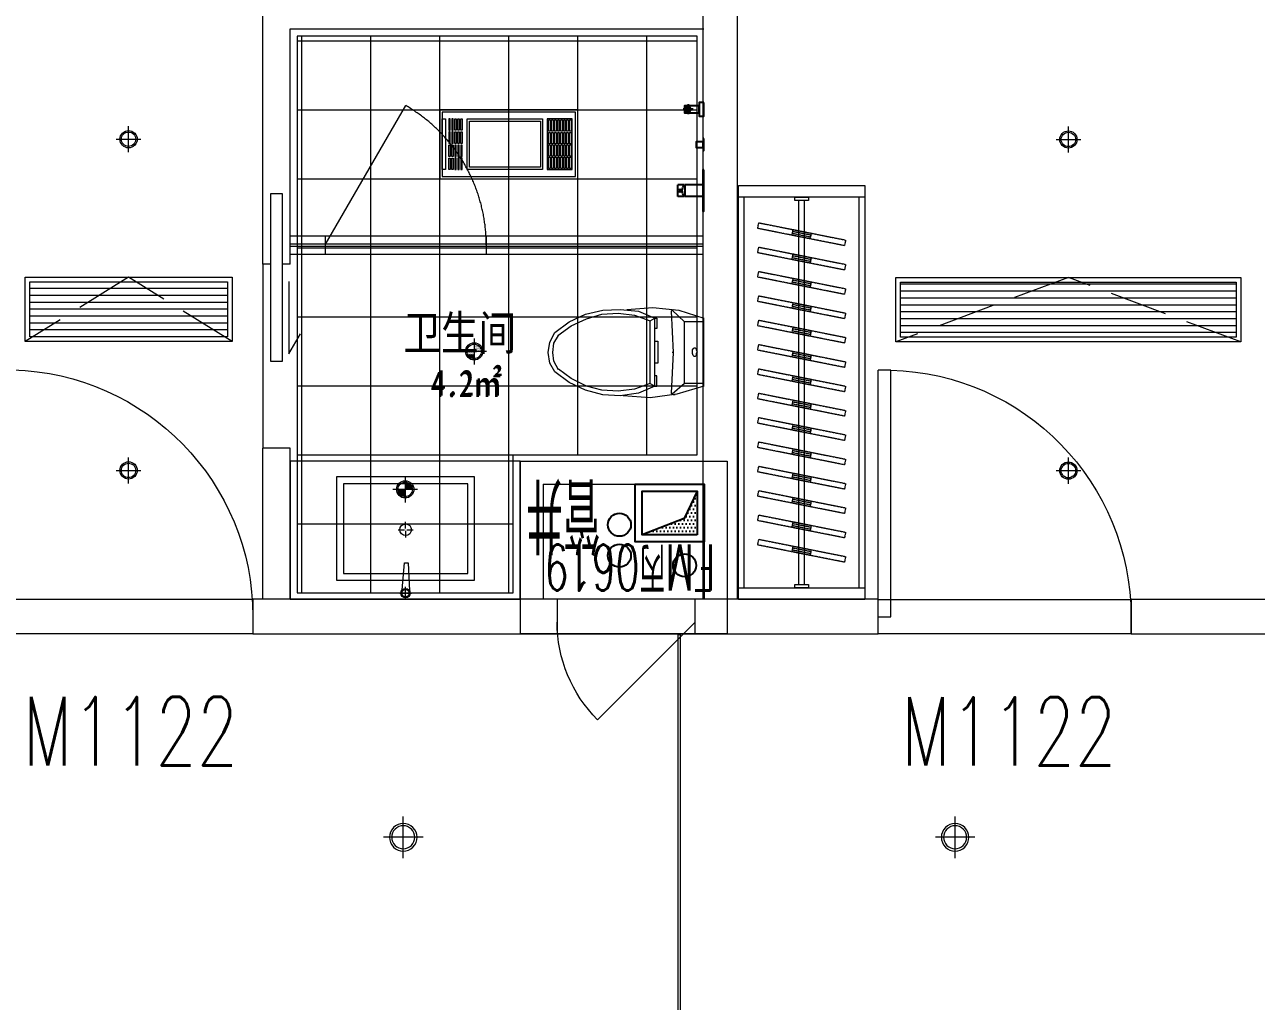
# Model space of a CAD drawing. Header units: millimetres. Extents: x 164760 to 3716174, y -1766400 to 11969.
# Drawn here: x 3560370 to 3565727, y -1705797 to -1701550 of the extents above; entities that cross this region are included whole.
import ezdxf

# ---------------------------------------------------------------- set-up
doc = ezdxf.new("R2010")
doc.units = ezdxf.units.MM
doc.header["$LTSCALE"] = 1000
doc.set_wipeout_variables(frame=1)
for name, pattern in [('DASH', [0.35, 0.25, -0.1]), ('DOT', [0.2, 0.1, -0.1]), ('DOTE', [2.42, 2, -0.2, 0.02, -0.2]), ('HIDDEN', [0.375, 0.25, -0.125, 0, 0])]:
    doc.linetypes.add(name, pattern=pattern)
doc.layers.get('0').update_dxf_attribs({"color": 253, "linetype": 'CONTINUOUS'})
doc.layers.get('Defpoints').update_dxf_attribs({"color": 250, "linetype": 'CONTINUOUS', "lineweight": 0})
for name, color, linetype in [('DIM_LEAD', 253, 'CONTINUOUS'), ('FF-FIXT', 253, 'CONTINUOUS'), ('VPIPE-污水', 253, 'CONTINUOUS'), ('VPIPE-热给水', 253, 'CONTINUOUS'), ('VPIPE-给水', 253, 'CONTINUOUS'), ('WINDOW_TEXT', 253, 'CONTINUOUS'), ('填充', 253, 'CONTINUOUS'), ('洁具', 253, 'CONTINUOUS'), ('风道（排气道）', 253, 'CONTINUOUS')]:
    doc.layers.add(name, color=color, linetype=linetype)
for name, color, linetype, lineweight in [('DOOR【门】', 253, 'CONTINUOUS', 0), ('DS-4BS-FINISH【墙完成线】', 253, 'CONTINUOUS', 0), ('FF-Door【门】', 253, 'CONTINUOUS', 0), ('FF-FIXT【洁具】', 253, 'CONTINUOUS', 0), ('FF-FURN【成品家具】', 253, 'CONTINUOUS', 0), ('FF-FURN【成品家私】', 253, 'CONTINUOUS', 0), ('MK【门槛线】', 253, 'CONTINUOUS', 0), ('RC-Dim【天花尺寸】', 253, 'CONTINUOUS', 0), ('RC-FCU【空调设备】', 253, 'CONTINUOUS', 0), ('RC-LIGHT【天花灯具】', 253, 'CONTINUOUS', 0), ('RC-Modelling【天花造型】', 253, 'CONTINUOUS', 0), ('RC-STR【天花细线】', 253, 'CONTINUOUS', 0), ('RC-Text【天花文字】', 253, 'CONTINUOUS', 0), ('TXT【平面空间文字】', 253, 'CONTINUOUS', 0), ('WALL', 253, 'CONTINUOUS', 0), ('Wall【墙体】', 253, 'CONTINUOUS', 0), ('Wall【新建墙】', 253, 'CONTINUOUS', 0), ('WINDOW', 253, 'CONTINUOUS', 0), ('Xline【辅助线】', 253, 'CONTINUOUS', 0)]:
    doc.layers.add(name, color=color, linetype=linetype, lineweight=lineweight)
doc.styles.add('-宋体', font='', dxfattribs={"width": 0.8})
doc.styles.add('_TCH_WINDOW', font='SIMPLEX', dxfattribs={"bigfont": 'GBCBIG'})
doc.styles.get("Standard").update_dxf_attribs({"font": 'GBENOR', "bigfont": 'GBCBIG'})
doc.styles.add('SUN', font='romans.shx', dxfattribs={"width": 0.8, "bigfont": 'hzdx.shx'})
doc.styles.add('宋体', font='', dxfattribs={"width": 0.7})
doc.styles.add('尺寸标注', font='ARCHS.SHX', dxfattribs={"width": 0.8})
doc.styles.get('-宋体').set_extended_font_data('SimSun')
doc.styles.get('宋体').set_extended_font_data('SimSun')
doc.dimstyles.new('海龙1：50', dxfattribs={"dimscale": 50, "dimtxt": 2.5, "dimasz": 1, "dimexe": 1, "dimexo": 1, "dimgap": 0.7, "dimtad": 1, "dimdec": 0, "dimrnd": 5, "dimdsep": 46, "dimtxsty": '尺寸标注', "dimblk": 'ARCHTICK', "dimblk1": 'ARCHTICK', "dimblk2": 'ARCHTICK', "dimcen": 1, "dimclrd": 44, "dimclre": 44, "dimclrt": 2, "dimadec": 0, "dimazin": 0, "dimtfac": 1, "dimtdec": 0, "dimtix": 1, "dimtmove": 2, "dimatfit": 3, "dimldrblk": 'hl_arrow2', "dimfxl": 5, "dimfxlon": 1, "dimarcsym": 0})
doc.dimstyles.new('海龙_1：60', dxfattribs={"dimscale": 60, "dimtxt": 2.25, "dimasz": 1, "dimexe": 1.5, "dimexo": 1, "dimgap": 0.7, "dimtad": 1, "dimdec": 0, "dimrnd": 5, "dimdsep": 46, "dimtxsty": '尺寸标注', "dimblk": 'ARCHTICK', "dimblk1": 'ARCHTICK', "dimblk2": 'ARCHTICK', "dimcen": 1, "dimclrd": 44, "dimclre": 44, "dimclrt": 2, "dimadec": 0, "dimazin": 0, "dimtfac": 1, "dimtdec": 0, "dimtix": 1, "dimtmove": 2, "dimatfit": 3, "dimldrblk": 'hl_arrow2', "dimfxl": 5, "dimfxlon": 1, "dimarcsym": 0})

# ---------------------------------------------------------------- blocks, each defined once
blk = doc.blocks.new('$DorLib2D$00000001')
for p, q in [((0.45, 0.975), (0.5, 0.975)), ((0.45, 0), (0.45, 0.975)), ((0.5, 0), (0.5, 0.975)), ((0.5, 0), (0.45, 0))]:
    blk.add_line(p, q)
at = {"lineweight": 13}
blk.add_arc((0.475, 0), 0.975, 91.4693, 180, dxfattribs=at)
blk = doc.blocks.new('海龙0513102899', base_point=(-3246.3, 722.8))
for points in [[(-3521.3, 2472.8), (-3521.3, 2522.8), (-2971.3, 2522.8), (-2971.3, 2472.8)], [(-3521.3, 722.8), (-3521.3, 2522.8), (-2971.3, 2522.8), (-2971.3, 722.8)], [(-2971.3, 772.8), (-2971.3, 722.8), (-3521.3, 722.8), (-3521.3, 772.8)]]:
    blk.add_lwpolyline(points, close=True)
at = {"color": 8}
for points in [[(-3496.3, 772.8), (-3496.3, 2472.8)], [(-2996.3, 772.8), (-2996.3, 2472.8)]]:
    blk.add_lwpolyline(points, dxfattribs=at)
for points in [[(-3276.3, 2457.8), (-3276.3, 2472.8), (-3216.3, 2472.8), (-3216.3, 2457.8)], [(-3276.3, 2457.8), (-3276.3, 2472.8), (-3216.3, 2472.8), (-3216.3, 2457.8)], [(-3216.3, 787.8), (-3216.3, 772.8), (-3276.3, 772.8), (-3276.3, 787.8)]]:
    blk.add_lwpolyline(points, close=True, dxfattribs=at)
at = {"color": 8, "linetype": 'DASH', "ltscale": 0.006}
for points in [[(-3258.8, 787.8), (-3258.8, 2457.8)], [(-3233.8, 787.8), (-3233.8, 2457.8)]]:
    blk.add_lwpolyline(points, dxfattribs=at)
for points in [[(-3059.9, 2261.2), (-3437.5, 2336.3), (-3432.6, 2360.8), (-3055, 2285.7)], [(-3209.5, 2291), (-3288, 2306.6), (-3283.1, 2331.1), (-3204.6, 2315.5)], [(-3208, 2298.3), (-3286.5, 2313.9), (-3284.5, 2323.7), (-3206.1, 2308.1)], [(-3059.9, 2155.3), (-3437.5, 2230.4), (-3432.6, 2255), (-3055, 2179.8)], [(-3209.5, 2185.1), (-3288, 2200.7), (-3283.1, 2225.2), (-3204.6, 2209.6)], [(-3208, 2192.4), (-3286.5, 2208), (-3284.5, 2217.8), (-3206.1, 2202.2)], [(-3059.9, 2049.4), (-3437.5, 2124.5), (-3432.6, 2149.1), (-3055, 2074)], [(-3209.5, 2079.2), (-3288, 2094.8), (-3283.1, 2119.3), (-3204.6, 2103.7)], [(-3208, 2086.5), (-3286.5, 2102.2), (-3284.5, 2112), (-3206.1, 2096.4)], [(-3059.9, 1943.6), (-3437.5, 2018.7), (-3432.6, 2043.2), (-3055, 1968.1)], [(-3209.5, 1973.3), (-3288, 1988.9), (-3283.1, 2013.4), (-3204.6, 1997.8)], [(-3208, 1980.7), (-3286.5, 1996.3), (-3284.5, 2006.1), (-3206.1, 1990.5)], [(-3059.9, 1837.7), (-3437.5, 1912.8), (-3432.6, 1937.3), (-3055, 1862.2)], [(-3209.5, 1867.4), (-3288, 1883), (-3283.1, 1907.6), (-3204.6, 1891.9)], [(-3208, 1874.8), (-3286.5, 1890.4), (-3284.5, 1900.2), (-3206.1, 1884.6)], [(-3059.9, 1731.8), (-3437.5, 1806.9), (-3432.6, 1831.4), (-3055, 1756.3)], [(-3209.5, 1761.5), (-3288, 1777.2), (-3283.1, 1801.7), (-3204.6, 1786.1)], [(-3208, 1768.9), (-3286.5, 1784.5), (-3284.5, 1794.3), (-3206.1, 1778.7)], [(-3059.9, 1625.9), (-3437.5, 1701), (-3432.6, 1725.5), (-3055, 1650.4)], [(-3209.5, 1655.7), (-3288, 1671.3), (-3283.1, 1695.8), (-3204.6, 1680.2)], [(-3208, 1663), (-3286.5, 1678.6), (-3284.5, 1688.4), (-3206.1, 1672.8)], [(-3059.9, 1520), (-3437.5, 1595.1), (-3432.6, 1619.7), (-3055, 1544.5)], [(-3209.5, 1549.8), (-3288, 1565.4), (-3283.1, 1589.9), (-3204.6, 1574.3)], [(-3208, 1557.1), (-3286.5, 1572.7), (-3284.5, 1582.5), (-3206.1, 1566.9)], [(-3059.9, 1414.1), (-3437.5, 1489.3), (-3432.6, 1513.8), (-3055, 1438.7)], [(-3209.5, 1443.9), (-3288, 1459.5), (-3283.1, 1484), (-3204.6, 1468.4)], [(-3208, 1451.3), (-3286.5, 1466.9), (-3284.5, 1476.7), (-3206.1, 1461.1)], [(-3059.9, 1308.3), (-3437.5, 1383.4), (-3432.6, 1407.9), (-3055, 1332.8)], [(-3209.5, 1338), (-3288, 1353.6), (-3283.1, 1378.1), (-3204.6, 1362.5)], [(-3208, 1345.4), (-3286.5, 1361), (-3284.5, 1370.8), (-3206.1, 1355.2)], [(-3059.9, 1202.4), (-3437.5, 1277.5), (-3432.6, 1302), (-3055, 1226.9)], [(-3209.5, 1232.1), (-3288, 1247.7), (-3283.1, 1272.3), (-3204.6, 1256.7)], [(-3208, 1239.5), (-3286.5, 1255.1), (-3284.5, 1264.9), (-3206.1, 1249.3)], [(-3059.9, 1096.5), (-3437.5, 1171.6), (-3432.6, 1196.1), (-3055, 1121)], [(-3209.5, 1126.2), (-3288, 1141.9), (-3283.1, 1166.4), (-3204.6, 1150.8)], [(-3208, 1133.6), (-3286.5, 1149.2), (-3284.5, 1159), (-3206.1, 1143.4)], [(-3059.9, 990.6), (-3437.5, 1065.7), (-3432.6, 1090.2), (-3055, 1015.1)], [(-3209.5, 1020.4), (-3288, 1036), (-3283.1, 1060.5), (-3204.6, 1044.9)], [(-3208, 1027.7), (-3286.5, 1043.3), (-3284.5, 1053.1), (-3206.1, 1037.5)], [(-3059.9, 884.7), (-3437.5, 959.8), (-3432.6, 984.4), (-3055, 909.3)], [(-3209.5, 914.5), (-3288, 930.1), (-3283.1, 954.6), (-3204.6, 939)], [(-3208, 921.8), (-3286.5, 937.4), (-3284.5, 947.3), (-3206.1, 931.6)]]:
    blk.add_lwpolyline(points, close=True, dxfattribs=at)
blk = doc.blocks.new('海龙042720302')
at = {"layer": 'Wall【墙体】', "color": 6}
for p, q in [((-2913.9, 572.8), (-2913.9, 722.8)), ((1621.3, 722.8), (-1816.5, 722.8)), ((-1813.9, 722.8), (-1813.9, 572.8)), ((-1813.9, 572.8), (1621.3, 572.8))]:
    blk.add_line(p, q, dxfattribs=at)
blk.add_blockref('海龙0513102899', (-3246.3, 722.8))
at = {"layer": 'WINDOW'}
ref = blk.add_blockref('$DorLib2D$00000001', (-2363.9, 647.8), dxfattribs=dict(at, xscale=-1100, yscale=1100, zscale=-1100))
ref.add_attrib('A', 'M1122', (-2813.9, 0), dxfattribs={"layer": 'WINDOW_TEXT', "height": 297.5, "style": '_TCH_WINDOW', "width": 0.705882})
blk = doc.blocks.new('A$C78EA0098')
at = {"color": 33, "linetype": 'Continuous'}
for p, q in [((68.5, 375.3), (68.5, 332.3)), ((47, 353.8), (90, 353.8))]:
    blk.add_line(p, q, dxfattribs=at)
for p, q in [((5, 25, 0), (81, 25, 0)), ((81, -25, 0), (81, 25, 0)), ((81, 20, 0), (88, 20, 0)), ((84, 25, 0), (114, 25, 0)), ((84, 20, 0), (84, 25, 0)), ((114, -25, 0), (114, 25, 0)), ((5, -25, 0), (81, -25, 0)), ((81, -20, 0), (88, -20, 0)), ((84, -25, 0), (84, -20, 0)), ((84, -25, 0), (114, -25, 0))]:
    blk.add_line(p, q)
for points in [[(0, 383.8), (20, 383.8), (20, 323.8), (0, 323.8)], [(20, 368.8), (85, 368.8), (85, 338.8), (20, 338.8)], [(0, 226), (3, 226), (3, 174), (0, 174)], [(3, 212.5), (33.5, 212.5), (33.5, 187.5), (3, 187.5)], [(0, 90), (5, 90), (5, -90), (0, -90)]]:
    blk.add_lwpolyline(points, close=True)
for centre, radius in [((68.5, 353.8), 11.5), ((104, 0, 0), 5)]:
    blk.add_circle(centre, radius, dxfattribs=at)
blk.add_arc((57.8, 0, 0), 36.3, 316.3972, 43.6028)
blk = doc.blocks.new('_ArchTick')
at = {"color": 2, "linetype": 'ByBlock', "const_width": 0.4}
blk.add_lwpolyline([(-0.5, -0.5), (0.5, 0.5)], dxfattribs=at)
blk = doc.blocks.new('*D47')
at = {"layer": 'Defpoints', "color": 0, "transparency": 16777216}
for p in [(-5.2, 3045.2), (68.9, 3045.2), (-5.2, 2145.2)]:
    blk.add_point(p, dxfattribs=at)
at = {"layer": 'RC-Dim【天花尺寸】', "color": 44, "lineweight": -2, "transparency": 16777216}
for p, q in [((44.8, 3045.2), (143.9, 3045.2)), ((68.9, 2145.2), (68.9, 3045.2)), ((44.8, 2145.2), (143.9, 2145.2))]:
    blk.add_line(p, q, dxfattribs=at)
at = {"layer": 'RC-Dim【天花尺寸】', "color": 44, "lineweight": -2, "transparency": 16777216, "xscale": 50, "yscale": 50, "zscale": 50}
for p, rotation in [((68.9, 3045.2), 90), ((68.9, 2145.2), 270)]:
    blk.add_blockref('_ArchTick', p, dxfattribs=dict(at, rotation=rotation))
at = {"layer": 'RC-Dim【天花尺寸】', "color": 2, "transparency": 16777216, "insert": (-24.7, 2595.2), "char_height": 112.5, "attachment_point": 5, "rotation": 90, "style": '尺寸标注'}
blk.add_mtext('900', dxfattribs=at)
blk = doc.blocks.new('hl_arrow2')
at = {"color": 2}
blk.add_line((-0.221, 0), (-1, 0), dxfattribs=at)
blk.add_lwpolyline([(-0.221, 0), (-0.861, -0.689), (-0.654, -0.862), (0, 0), (-0.654, 0.862), (-0.861, 0.689)], close=True, dxfattribs=at)
for points in [[(-0.861, 0.689), (-0.654, 0.862), (-0.221, 0), (0, 0)], [(-0.861, -0.689), (-0.654, -0.862), (-0.221, 0), (0, 0)]]:
    blk.add_solid(points, dxfattribs=at)
blk = doc.blocks.new('PQD')
at = {"layer": '填充'}
h = blk.add_hatch(dxfattribs=at)
h.set_pattern_fill('DOTS', color=256, scale=10, style=0)
h.paths.add_polyline_path([(517039.4, 222520.7), (516799.4, 222520.7), (516799.4, 222330.7), (516857.1, 222450.6)])
blk.add_lwpolyline([(516799.4, 222330.7), (516857.1, 222450.6), (517039.4, 222520.7)], dxfattribs=at)
at = {"layer": '风道（排气道）'}
for points in [[(516769.4, 222550.7), (517069.4, 222550.7), (517069.4, 222300.7), (516769.4, 222300.7)], [(516799.4, 222520.7), (517039.4, 222520.7), (517039.4, 222330.7), (516799.4, 222330.7)]]:
    blk.add_lwpolyline(points, close=True, dxfattribs=at)
blk = doc.blocks.new('$DorLib2D$00000114')
at = {"color": 0}
blk.add_line((0.5, 0), (-0.2071, 0.7071), dxfattribs=at)
blk.add_arc((0.5, 0), 1, 135, 180, dxfattribs=at)
blk = doc.blocks.new('ZL_08130967')
at = {"layer": 'WINDOW'}
for p, q in [((-300, -374.3), (300, -374.3)), ((-300, -374.3), (-300, -524.3)), ((300, -524.3), (300, -374.3)), ((-300, -524.3), (300, -524.3))]:
    blk.add_line(p, q, dxfattribs=at)
at = {"layer": 'WINDOW', "xscale": -600, "yscale": 600, "zscale": -600}
blk.add_blockref('$DorLib2D$00000114', (0, -424.3), dxfattribs=at)
blk = doc.blocks.new('ZL_08155714')
at = {"layer": 'VPIPE-污水'}
blk.add_circle((-129.2, -712), 50, dxfattribs=at)
at = {"layer": 'VPIPE-热给水'}
blk.add_circle((153.9, -888.5), 50, dxfattribs=at)
at = {"layer": 'VPIPE-给水'}
blk.add_circle((153.9, -754.4), 50, dxfattribs=at)
at = {"layer": 'WALL'}
for p, q in [((-314.6, -1164.9), (-314.6, -414.9)), ((-314.6, -414.9), (585.4, -414.9)), ((585.4, -1164.9), (585.4, -414.9)), ((-214.6, -1064.9), (-214.6, -564.9)), ((-214.6, -564.9), (485.4, -564.9)), ((485.4, -1064.9), (485.4, -564.9)), ((485.4, -1064.9), (-214.6, -1064.9)), ((585.4, -1164.9), (-314.6, -1164.9))]:
    blk.add_line(p, q, dxfattribs=at)
at = {"layer": 'WINDOW'}
for p, q in [((-175.1, -414.9), (424.9, -414.9)), ((-175.1, -414.9), (-175.1, -564.9)), ((424.9, -564.9), (424.9, -414.9)), ((-175.1, -564.9), (424.9, -564.9))]:
    blk.add_line(p, q, dxfattribs=at)
at = {"layer": 'DOOR【门】', "rotation": 359.9999999999407}
blk.add_blockref('ZL_08130967', (124.9, -40.7), dxfattribs=at)
at = {"layer": '洁具'}
blk.add_blockref('PQD', (-516984, -223365.7), dxfattribs=at)
at = {"layer": 'TXT【平面空间文字】', "color": 3, "ltscale": 100, "style": 'SUN', "width": 0.6}
blk.add_text('FM丙0619', height=200, dxfattribs=at).set_placement((-262.7, -802.7, 0))
at = {"layer": 'TXT【平面空间文字】', "width": 0.75}
blk.add_text('管井', height=300, dxfattribs=at).set_placement((236.4, -1085.3))
blk = doc.blocks.new('A$C5D954283')
at = {"color": 8}
for p, q in [((-4, 505.5), (-26.2, 505.5)), ((0, 532.1), (0, 509.5)), ((0, 501.5), (0, 478.5)), ((25.8, 505.5), (4, 505.5)), ((-5, 230), (-32.8, 230)), ((0, 235.1), (0, 263.8)), ((0, 225), (0, 196.3)), ((32.3, 230), (5, 230))]:
    blk.add_line(p, q, dxfattribs=at)
at = {"color": 0, "linetype": 'Continuous'}
for p, q in [((-11.2, 374.3), (-17.5, 495.5)), ((15.1, 492.2), (4.8, 374.3)), ((4.8, 374.3), (-11.2, 374.3))]:
    blk.add_line(p, q, dxfattribs=at)
at = {"color": 8, "ltscale": 1000, "const_width": 0.448}
blk.add_lwpolyline([(0, 505.7, -1), (0, 505.3, -1)], format="xyb", close=True, dxfattribs=at)
at = {"color": 0, "linetype": 'Continuous'}
blk.add_lwpolyline([(300, 0), (300, 450), (-300, 450), (-300, 0)], close=True, dxfattribs=at)
at = {"color": 8}
blk.add_lwpolyline([(270, 30), (270, 420), (-270, 420), (-270, 30)], close=True, dxfattribs=at)
at = {"color": 8, "const_width": 0.84}
blk.add_lwpolyline([(0.1, 230.5, -1), (0.1, 229.6, -1)], format="xyb", close=True, dxfattribs=at)
at = {"color": 0, "linetype": 'Continuous'}
blk.add_circle((0, 505.5), 20.2, dxfattribs=at)
at = {"color": 8}
for centre, radius in [((0.3, 505.7), 16.3), ((0, 230), 25.2)]:
    blk.add_circle(centre, radius, dxfattribs=at)
blk = doc.blocks.new('*D48')
at = {"layer": 'Defpoints', "color": 0, "transparency": 16777216}
for p in [(1114.1, 1164.9), (1114.1, 564.9), (1128.4, 564.9)]:
    blk.add_point(p, dxfattribs=at)
at = {"layer": 'Xline【辅助线】', "color": 44, "lineweight": -2, "transparency": 16777216}
for p, q in [((1128.4, 1164.9), (1218.4, 1164.9)), ((1128.4, 1164.9), (1128.4, 564.9)), ((1128.4, 564.9), (1218.4, 564.9))]:
    blk.add_line(p, q, dxfattribs=at)
at = {"layer": 'Xline【辅助线】', "color": 44, "lineweight": -2, "transparency": 16777216, "xscale": 60, "yscale": 60, "zscale": 60}
for p, rotation in [((1128.4, 1164.9), 90), ((1128.4, 564.9), 270)]:
    blk.add_blockref('_ArchTick', p, dxfattribs=dict(at, rotation=rotation))
at = {"layer": 'Xline【辅助线】', "color": 2, "transparency": 16777216, "insert": (1018.9, 864.9), "char_height": 135, "attachment_point": 5, "rotation": 90, "style": '尺寸标注'}
blk.add_mtext('600', dxfattribs=at)
blk = doc.blocks.new('*D49')
at = {"layer": 'Defpoints', "color": 0, "transparency": 16777216}
for p in [(114.1, 755.3), (114.1, 564.9), (1114.1, 564.9)]:
    blk.add_point(p, dxfattribs=at)
at = {"layer": 'RC-Dim【天花尺寸】', "color": 44, "lineweight": -2, "transparency": 16777216}
for p, q in [((114.1, 614.9), (114.1, 830.3)), ((1114.1, 614.9), (1114.1, 830.3)), ((1114.1, 755.3), (114.1, 755.3))]:
    blk.add_line(p, q, dxfattribs=at)
at = {"layer": 'RC-Dim【天花尺寸】', "color": 44, "lineweight": -2, "transparency": 16777216, "xscale": 50, "yscale": 50, "zscale": 50}
for p, rotation in [((114.1, 755.3), 180.0000001288931), ((1114.1, 755.3), 1.288931362e-07)]:
    blk.add_blockref('_ArchTick', p, dxfattribs=dict(at, rotation=rotation))
at = {"layer": 'RC-Dim【天花尺寸】', "color": 2, "transparency": 16777216, "insert": (614.1, 846.5), "char_height": 112.5, "attachment_point": 5, "rotation": 0, "style": '尺寸标注'}
blk.add_mtext('1000', dxfattribs=at)
blk = doc.blocks.new('ZL_08127082')
at = {"layer": 'FF-FIXT【洁具】'}
for p, q in [((-184.1, -108.8), (-150.6, 0)), ((146.4, 0), (-150.6, 0)), ((-133.9, 0), (-133.9, -83.7)), ((133.9, 0), (133.9, -83.7)), ((146.4, 0), (179.9, -117.1)), ((-20.9, -37.7), (-16.7, -33.5)), ((-20.9, -41.8), (-20.9, -37.7)), ((-16.7, -46), (-20.9, -41.8)), ((-16.7, -33.5), (-12.6, -33.5)), ((-12.6, -50.2), (-16.7, -46)), ((-12.6, -33.5), (-4.2, -29.3)), ((4.2, -50.2), (-12.6, -50.2)), ((-4.2, -29.3), (4.2, -33.5)), ((4.2, -33.5), (12.6, -33.5)), ((12.6, -46), (4.2, -50.2)), ((12.6, -33.5), (16.7, -37.7)), ((16.7, -41.8), (12.6, -46)), ((16.7, -37.7), (16.7, -41.8)), ((-133.9, -83.7), (-184.1, -138.1)), ((133.9, -83.7), (-133.9, -83.7)), ((133.9, -83.7), (179.9, -138.1)), ((-196.6, -221.7), (-184.1, -108.8)), ((-179.9, -142.2), (0, -133.9)), ((0, -133.9), (0, -138.1)), ((0, -133.9), (175.7, -142.2)), ((184.1, -133.9), (175.7, -142.2)), ((179.9, -117.1), (196.6, -234.3)), ((184.1, -125.5), (184.1, -133.9)), ((-179.9, -284.5), (-150.6, -213.4)), ((-150.6, -205), (-104.6, -205)), ((-150.6, -213.4), (-150.6, -205)), ((-138.1, -234.3), (-150.6, -213.4)), ((146.4, -213.4), (-150.6, -213.4)), ((-104.6, -205), (-104.6, -213.4)), ((-50.2, -213.4), (-50.2, -200.8)), ((-50.2, -200.8), (46, -200.8)), ((46, -213.4), (-50.2, -213.4)), ((46, -200.8), (46, -213.4)), ((100.4, -205), (100.4, -213.4)), ((146.4, -205), (100.4, -205)), ((133.9, -234.3), (146.4, -213.4)), ((146.4, -213.4), (146.4, -205)), ((146.4, -213.4), (175.7, -284.5)), ((-188.3, -334.7), (-196.6, -221.7)), ((-163.2, -301.2), (-138.1, -234.3)), ((133.9, -234.3), (-138.1, -234.3)), ((133.9, -234.3), (159, -301.2)), ((196.6, -234.3), (188.3, -351.4)), ((-188.3, -364), (-179.9, -284.5)), ((-171.5, -372.3), (-163.2, -301.2)), ((159, -301.2), (167.3, -372.3)), ((175.7, -284.5), (188.3, -364)), ((-184.1, -439.3), (-188.3, -364)), ((-167.3, -443.4), (-171.5, -372.3)), ((167.3, -372.3), (163.2, -443.4)), ((188.3, -364), (184.1, -439.3)), ((-167.3, -514.6), (-184.1, -439.3)), ((-146.4, -510.4), (-167.3, -443.4)), ((163.2, -443.4), (146.4, -510.4)), ((184.1, -439.3), (163.2, -514.6)), ((-133.9, -585.7), (-167.3, -514.6)), ((-117.1, -577.3), (-146.4, -510.4)), ((146.4, -510.4), (113, -577.3)), ((163.2, -514.6), (129.7, -585.7)), ((-87.9, -648.4), (-133.9, -585.7)), ((-75.3, -635.9), (-117.1, -577.3)), ((113, -577.3), (71.1, -631.7)), ((129.7, -585.7), (83.7, -648.4)), ((-41.8, -652.6), (-75.3, -631.7)), ((75.3, -631.7), (37.7, -652.6)), ((-46, -669.4), (-87.9, -648.4)), ((0, -677.7), (-46, -669.4)), ((0, -656.8), (-41.8, -652.6)), ((37.7, -652.6), (0, -656.8)), ((46, -669.4), (0, -677.7)), ((83.7, -648.4), (46, -669.4))]:
    blk.add_line(p, q, dxfattribs=at)
blk = doc.blocks.new('ZL_08123655')
at = {"layer": 'FF-FIXT【洁具】'}
for p, q in [((-184.1, -138.1), (-188.3, -129.7)), ((-179.9, -142.2), (-184.1, -138.1))]:
    blk.add_line(p, q, dxfattribs=at)
at = {"layer": 'DIM_LEAD'}
blk.add_blockref('ZL_08127082', (0, 0), dxfattribs=at)
blk = doc.blocks.new('DOORBLK101')
at = {"layer": 'FF-Door【门】'}
blk.add_line((-0.5, 0), (0, 0.866), dxfattribs=at)
at = {"layer": 'FF-Door【门】', "color": 8, "linetype": 'HIDDEN', "ltscale": 15}
blk.add_arc((-0.5, 0), 1, 0, 60, dxfattribs=at)
blk = doc.blocks.new('*D50')
at = {"layer": 'Defpoints', "color": 0, "transparency": 16777216}
for p in [(-684.7, 3045.2), (1114.1, 3045.2), (1114.1, 2847.1)]:
    blk.add_point(p, dxfattribs=at)
at = {"layer": 'RC-Dim【天花尺寸】', "color": 44, "lineweight": -2, "transparency": 16777216}
for p, q in [((-684.7, 2995.2), (-684.7, 2772.1)), ((1114.1, 2995.2), (1114.1, 2772.1)), ((-684.7, 2847.1), (1114.1, 2847.1))]:
    blk.add_line(p, q, dxfattribs=at)
at = {"layer": 'RC-Dim【天花尺寸】', "color": 44, "lineweight": -2, "transparency": 16777216, "xscale": 50, "yscale": 50, "zscale": 50, "rotation": 180}
blk.add_blockref('_ArchTick', (-684.7, 2847.1), dxfattribs=at)
at = {"layer": 'RC-Dim【天花尺寸】', "color": 44, "lineweight": -2, "transparency": 16777216, "xscale": 50, "yscale": 50, "zscale": 50}
blk.add_blockref('_ArchTick', (1114.1, 2847.1), dxfattribs=at)
at = {"layer": 'RC-Dim【天花尺寸】', "color": 2, "transparency": 16777216, "insert": (214.7, 2938.4), "char_height": 112.5, "attachment_point": 5, "style": '尺寸标注'}
blk.add_mtext('1800', dxfattribs=at)
blk = doc.blocks.new('*D51')
at = {"layer": 'Defpoints', "color": 0, "transparency": 16777216}
for p in [(-427.6, 2065.2), (-399.8, 2065.2), (-399.8, 1164.9)]:
    blk.add_point(p, dxfattribs=at)
at = {"layer": 'RC-Dim【天花尺寸】', "color": 44, "lineweight": -2, "transparency": 16777216}
for p, q in [((-427.6, 2065.2), (-502.6, 2065.2)), ((-427.6, 1164.9), (-427.6, 2065.2)), ((-427.6, 1164.9), (-502.6, 1164.9))]:
    blk.add_line(p, q, dxfattribs=at)
at = {"layer": 'RC-Dim【天花尺寸】', "color": 44, "lineweight": -2, "transparency": 16777216, "xscale": 50, "yscale": 50, "zscale": 50}
for p, rotation in [((-427.6, 2065.2), 90), ((-427.6, 1164.9), 270)]:
    blk.add_blockref('_ArchTick', p, dxfattribs=dict(at, rotation=rotation))
at = {"layer": 'RC-Dim【天花尺寸】', "color": 2, "transparency": 16777216, "insert": (-521.2, 1615.1), "char_height": 112.5, "attachment_point": 5, "rotation": 90, "style": '尺寸标注'}
blk.add_mtext('900', dxfattribs=at)
blk = doc.blocks.new('ZL_0317145799')
at = {"layer": 'RC-FCU【空调设备】'}
h = blk.add_hatch(dxfattribs=at)
h.set_pattern_fill('_USER', color=8, scale=30, pattern_type=0)
h.set_pattern_definition([(0, (-5926276.942, -1197962.362), (0, 30), [])])
h.paths.add_polyline_path([(730, -260), (730, -20), (-730, -20), (-730, -260)])
blk.add_lwpolyline([(-750, -280), (-750, 0), (750, 0), (750, -280)], close=True, dxfattribs=at)
at = {"layer": 'RC-FCU【空调设备】', "color": 8, "linetype": 'DASH'}
blk.add_lwpolyline([(-750, 0), (0, -280), (750, 0)], dxfattribs=at)
at = {"layer": 'RC-FCU【空调设备】', "color": 8}
blk.add_lwpolyline([(-730, -260), (-730, -20), (730, -20), (730, -260)], close=True, dxfattribs=at)
blk = doc.blocks.new('圆形筒灯')
at = {"color": 251, "linetype": 'DOTE', "ltscale": 43.504693}
blk.add_line((0, 90.6), (0, -90.6), dxfattribs=at)
at = {"color": 251, "linetype": 'DOTE', "ltscale": 41.297046}
blk.add_line((86, 0), (-86, 0), dxfattribs=at)
blk.add_ellipse((0, 0), major_axis=(-42.4, 42.4), ratio=1, start_param=2.355868237233172, end_param=8.639053544412757)
at = {"color": 251}
blk.add_ellipse((0, 0), major_axis=(35.4, 35.4), ratio=1, start_param=5.49871431692557, end_param=11.78189962410516, dxfattribs=at)
blk = doc.blocks.new('ZL_0603131599')
at = {"layer": 'RC-Modelling【天花造型】'}
blk.add_lwpolyline([(-15.8, -6100), (-1115.7, -6100), (-1115.7, -5950), (-15.8, -5950)], close=True, dxfattribs=at)
at = {"layer": 'RC-FCU【空调设备】', "rotation": 180}
blk.add_blockref('ZL_0317145799', (-288.1, -4829.7), dxfattribs=at)
at = {"layer": 'RC-LIGHT【天花灯具】', "xscale": 0.625, "yscale": 0.625, "zscale": 0.625, "rotation": 180}
for p in [(-288.1, -3949.7), (-288.1, -5389.9)]:
    blk.add_blockref('圆形筒灯', p, dxfattribs=at)
blk = doc.blocks.new('防雾筒灯')
at = {"ltscale": 30}
h = blk.add_hatch(dxfattribs=at)
h.set_pattern_fill('DOTS', color=251, scale=3)
h.set_pattern_definition([(0, (-62.322, -46.6336), (2.38125, 4.7625), [0, -4.7625])])
edge = h.paths.add_edge_path()
edge.add_ellipse((0, 0), major_axis=(35.4, 35.4), ratio=1, start_angle=315, end_angle=405)
edge.add_line((0, 50), (0, 0))
edge.add_line((0, 0), (50, 0))
edge = h.paths.add_edge_path()
edge.add_line((0, 0), (-50, 0))
edge.add_ellipse((0, 0), major_axis=(35.4, 35.4), ratio=1, start_angle=495, end_angle=225)
edge.add_line((0, -50), (0, 0))
at = {"color": 251, "linetype": 'DOTE', "ltscale": 43.504693}
blk.add_line((0, 90.6), (0, -90.6), dxfattribs=at)
at = {"color": 251, "linetype": 'DOTE', "ltscale": 41.297046}
blk.add_line((86, 0), (-86, 0), dxfattribs=at)
blk.add_ellipse((0, 0), major_axis=(-42.4, 42.4), ratio=1, start_param=2.355868237233172, end_param=8.639053544412757)
at = {"color": 251}
blk.add_ellipse((0, 0), major_axis=(35.4, 35.4), ratio=1, start_param=5.49871431692557, end_param=11.78189962410516, dxfattribs=at)
blk = doc.blocks.new('ERTERT')
at = {"color": 8}
for points in [[(15709.6, 8061.8), (15930.2, 8061.8), (15930.2, 8046.6), (15709.6, 8046.6)], [(15709.5, 8032.6), (15759.4, 8032.6), (15759.4, 8026.5), (15709.5, 8026.5)], [(15709.5, 8019.5), (15759.4, 8019.5), (15759.4, 8013.4), (15709.5, 8013.4)], [(15709.5, 8000.3), (15759.4, 8000.3), (15759.4, 8006.4), (15709.5, 8006.4)], [(15709.5, 7987.2), (15759.4, 7987.2), (15759.4, 7993.3), (15709.5, 7993.3)], [(15766.4, 8032.6), (15816.3, 8032.6), (15816.3, 8026.5), (15766.4, 8026.5)], [(15766.4, 8019.5), (15816.3, 8019.5), (15816.3, 8013.4), (15766.4, 8013.4)], [(15766.4, 8000.3), (15816.3, 8000.3), (15816.3, 8006.4), (15766.4, 8006.4)], [(15766.4, 7987.2), (15816.3, 7987.2), (15816.3, 7993.3), (15766.4, 7993.3)], [(15873.3, 8032.6), (15823.3, 8032.6), (15823.3, 8026.5), (15873.3, 8026.5)], [(15873.3, 8019.5), (15823.3, 8019.5), (15823.3, 8013.4), (15873.3, 8013.4)], [(15873.3, 8000.3), (15823.3, 8000.3), (15823.3, 8006.4), (15873.3, 8006.4)], [(15873.3, 7987.2), (15823.3, 7987.2), (15823.3, 7993.3), (15873.3, 7993.3)], [(15930.2, 8032.6), (15880.3, 8032.6), (15880.3, 8026.5), (15930.2, 8026.5)], [(15930.2, 8019.5), (15880.3, 8019.5), (15880.3, 8013.4), (15930.2, 8013.4)], [(15930.2, 8000.3), (15880.3, 8000.3), (15880.3, 8006.4), (15930.2, 8006.4)], [(15930.2, 7987.2), (15880.3, 7987.2), (15880.3, 7993.3), (15930.2, 7993.3)], [(15709.5, 7974.2), (15759.4, 7974.2), (15759.4, 7980.2), (15709.5, 7980.2)], [(15709.5, 7952.9), (15930.2, 7952.9), (15930.2, 7624.2), (15709.5, 7624.2)], [(15766.4, 7974.2), (15816.3, 7974.2), (15816.3, 7980.2), (15766.4, 7980.2)], [(15873.3, 7974.2), (15823.3, 7974.2), (15823.3, 7980.2), (15873.3, 7980.2)], [(15930.2, 7974.2), (15880.3, 7974.2), (15880.3, 7980.2), (15930.2, 7980.2)], [(15709.5, 7495.6), (15930.2, 7495.6), (15930.2, 7604.2), (15709.5, 7604.2)], [(15714.5, 7599.2), (15763.3, 7599.2), (15763.3, 7592.2), (15714.5, 7592.2)], [(15714.5, 7586), (15763.3, 7586), (15763.3, 7579), (15714.5, 7579)], [(15714.5, 7572.1), (15763.3, 7572.1), (15763.3, 7565.1), (15714.5, 7565.1)], [(15714.5, 7558.9), (15763.3, 7558.9), (15763.3, 7551.9), (15714.5, 7551.9)], [(15767.9, 7599.2), (15816.7, 7599.2), (15816.7, 7592.2), (15767.9, 7592.2)], [(15767.9, 7586), (15816.7, 7586), (15816.7, 7579), (15767.9, 7579)], [(15767.9, 7572.1), (15816.7, 7572.1), (15816.7, 7565.1), (15767.9, 7565.1)], [(15767.9, 7558.9), (15816.7, 7558.9), (15816.7, 7551.9), (15767.9, 7551.9)], [(15821.2, 7599.2), (15870, 7599.2), (15870, 7592.2), (15821.2, 7592.2)], [(15821.2, 7586), (15870, 7586), (15870, 7579), (15821.2, 7579)], [(15821.2, 7572.1), (15870, 7572.1), (15870, 7565.1), (15821.2, 7565.1)], [(15821.2, 7558.9), (15870, 7558.9), (15870, 7551.9), (15821.2, 7551.9)], [(15876.4, 7599.2), (15925.2, 7599.2), (15925.2, 7592.2), (15876.4, 7592.2)], [(15876.4, 7586), (15925.2, 7586), (15925.2, 7579), (15876.4, 7579)], [(15876.4, 7572.1), (15925.2, 7572.1), (15925.2, 7565.1), (15876.4, 7565.1)], [(15876.4, 7558.9), (15925.2, 7558.9), (15925.2, 7551.9), (15876.4, 7551.9)], [(15714.5, 7545.5), (15763.3, 7545.5), (15763.3, 7538.5), (15714.5, 7538.5)], [(15714.5, 7532.6), (15763.3, 7532.6), (15763.3, 7525.6), (15714.5, 7525.6)], [(15714.5, 7520.4), (15763.3, 7520.4), (15763.3, 7513.4), (15714.5, 7513.4)], [(15714.5, 7507.6), (15763.3, 7507.6), (15763.3, 7500.6), (15714.5, 7500.6)], [(15767.9, 7545.5), (15816.7, 7545.5), (15816.7, 7538.5), (15767.9, 7538.5)], [(15767.9, 7532.6), (15816.7, 7532.6), (15816.7, 7525.6), (15767.9, 7525.6)], [(15767.9, 7520.4), (15816.7, 7520.4), (15816.7, 7513.4), (15767.9, 7513.4)], [(15767.9, 7507.6), (15816.7, 7507.6), (15816.7, 7500.6), (15767.9, 7500.6)], [(15821.2, 7545.5), (15870, 7545.5), (15870, 7538.5), (15821.2, 7538.5)], [(15821.2, 7532.6), (15870, 7532.6), (15870, 7525.6), (15821.2, 7525.6)], [(15821.2, 7520.4), (15870, 7520.4), (15870, 7513.4), (15821.2, 7513.4)], [(15821.2, 7507.6), (15870, 7507.6), (15870, 7500.6), (15821.2, 7500.6)], [(15876.4, 7545.5), (15925.2, 7545.5), (15925.2, 7538.5), (15876.4, 7538.5)], [(15876.4, 7532.6), (15925.2, 7532.6), (15925.2, 7525.6), (15876.4, 7525.6)], [(15876.4, 7520.4), (15925.2, 7520.4), (15925.2, 7513.4), (15876.4, 7513.4)], [(15876.4, 7507.6), (15925.2, 7507.6), (15925.2, 7500.6), (15876.4, 7500.6)]]:
    blk.add_lwpolyline(points, close=True, dxfattribs=at)
at = {"color": 250}
blk.add_lwpolyline([(15719.5, 7942.9), (15920.2, 7942.9), (15920.2, 7634.2), (15719.5, 7634.2)], close=True, dxfattribs=at)
at = {"layer": 'RC-LIGHT【天花灯具】'}
for points in [[(15668.9, 7471.8), (15968.9, 7471.8), (15968.9, 8071.8), (15668.9, 8071.8)], [(15678.9, 7481.8), (15958.9, 7481.8), (15958.9, 8061.8), (15678.9, 8061.8)]]:
    blk.add_lwpolyline(points, close=True, dxfattribs=at)
blk = doc.blocks.new('ZL_0603152577')
at = {"layer": 'RC-FCU【空调设备】'}
h = blk.add_hatch(dxfattribs=at)
h.set_pattern_fill('_USER', color=8, scale=30, pattern_type=0)
h.set_pattern_definition([(0, (-10930974.96, 1874983.926), (0, 30), [])])
h.paths.add_polyline_path([(-1097.6, -4549), (-1097.6, -4789), (-237.6, -4789), (-237.6, -4549)])
blk.add_lwpolyline([(-217.6, -4529), (-217.6, -4809), (-1117.6, -4809), (-1117.6, -4529)], close=True, dxfattribs=at)
at = {"layer": 'RC-FCU【空调设备】', "color": 8, "linetype": 'DASH'}
blk.add_lwpolyline([(-217.6, -4809), (-667.6, -4529), (-1117.6, -4809)], dxfattribs=at)
at = {"layer": 'RC-FCU【空调设备】', "color": 8}
blk.add_lwpolyline([(-237.6, -4549), (-237.6, -4789), (-1097.6, -4789), (-1097.6, -4549)], close=True, dxfattribs=at)
at = {"layer": 'RC-Modelling【天花造型】'}
blk.add_lwpolyline([(-127.3, -6079.2), (-1227.3, -6079.2), (-1227.3, -5929.2), (-127.3, -5929.2)], close=True, dxfattribs=at)
at = {"layer": 'RC-LIGHT【天花灯具】', "xscale": 0.625, "yscale": 0.625, "zscale": 0.625, "rotation": 180}
for p in [(-667.6, -3929), (-667.6, -5369.1)]:
    blk.add_blockref('圆形筒灯', p, dxfattribs=at)
blk = doc.blocks.new('海龙0919100540')
at = {"layer": 'RC-STR【天花细线】'}
blk.add_lwpolyline([(32394.2, -2126.1), (32404.2, -2126.1), (32404.2, -3926.1), (32394.2, -3926.1)], close=True, dxfattribs=at)
at = {"layer": 'RC-LIGHT【天花灯具】', "xscale": -1, "rotation": 180}
for p in [(31199.2, -3008.1), (33599.2, -3008.1)]:
    blk.add_blockref('圆形筒灯', p, dxfattribs=at)
blk = doc.blocks.new('海龙0427195617')
at = {"layer": 'FF-FURN【成品家具】'}
blk.add_line((1234.1, 2022.4), (1234.1, 1222.4), dxfattribs=at)
at = {"layer": 'FF-FURN【成品家私】'}
blk.add_lwpolyline([(1149.1, 1598.9), (1199.1, 1598.9), (1199.1, 2328.9), (1149.1, 2328.9)], close=True, dxfattribs=at)
blk.add_lwpolyline([(1120.5, 1946.1), (1120.5, 1631.8), (1069.7, 1718.8)], dxfattribs=at)
at = {"layer": 'MK【门槛线】'}
for p, q in [((1114.1, 2145.2), (-681.7, 2145.2)), ((261.8, 2145.2), (261.8, 2065.2)), ((961.8, 2145.2), (961.8, 2065.2)), ((1114.1, 2065.2), (-681.7, 2065.2))]:
    blk.add_line(p, q, dxfattribs=at)
at = {"layer": 'Wall【新建墙】', "color": 4}
for p, q in [((1234.1, 3165.2), (-684.7, 3165.2)), ((1234.1, 2022.4), (1234.1, 3165.2)), ((1114.1, 3045.2), (-684.7, 3045.2)), ((1114.1, 2022.4), (1114.1, 3045.2)), ((1114.1, 2022.4), (1149.1, 2022.4)), ((1199.1, 2022.4), (1234.1, 2022.4)), ((1114.1, 564.9), (1114.1, 1222.4)), ((1114.1, 1222.4), (1234.1, 1222.4)), ((1234.1, 564.9), (1234.1, 1222.4))]:
    blk.add_line(p, q, dxfattribs=at)
at = {"layer": 'WINDOW', "linetype": 'Continuous'}
for p, q in [((1114.1, 2110.2), (-681.7, 2110.2)), ((1114.1, 2100.2), (-681.7, 2100.2))]:
    blk.add_line(p, q, dxfattribs=at)
at = {"xscale": -700, "yscale": 700, "zscale": 700}
blk.add_blockref('DOORBLK101', (611.8, 2105.2), dxfattribs=at)
at = {"layer": 'DIM_LEAD', "xscale": -1, "rotation": 90}
blk.add_blockref('ZL_08123655', (-684.7, 1637), dxfattribs=at)
at = {"layer": 'FF-FIXT', "rotation": 359.999999047842}
blk.add_blockref('A$C78EA0098', (-684.7, 2341.6), dxfattribs=at)
at = {"layer": 'FF-FIXT【洁具】', "linetype": 'Continuous', "xscale": -1, "rotation": 180}
blk.add_blockref('A$C5D954283', (612.5, 1097.1), dxfattribs=at)
at = {"layer": 'TXT【平面空间文字】', "color": 6, "linetype": 'Continuous', "xscale": -1, "rotation": 180}
blk.add_blockref('ZL_08155714', (-471.3, 0), dxfattribs=at)
at = {"layer": 'RC-Dim【天花尺寸】'}
for p1, p2, distance, picture, middle in [((-5.2, 2145.2), (-5.2, 3045.2), -74.1, '*D47', (-24.7, 2595.2)), ((-684.7, 3045.2), (1114.1, 3045.2), -198.1, '*D50', (214.7, 2938.4)), ((-399.8, 1164.9), (-399.8, 2065.2), 27.8, '*D51', (-521.2, 1615.1))]:
    dim = blk.add_aligned_dim(p1=p1, p2=p2, distance=distance, dimstyle='海龙1：50', dxfattribs=at)
    dim.commit()
    dim.dimension.update_dxf_attribs({"geometry": picture, "text_midpoint": middle})
at = {"layer": 'FF-FIXT【洁具】', "linetype": 'Continuous'}
blk.add_lwpolyline([(1114.1, 564.9), (114.1, 564.9), (114.1, 1164.9), (1114.1, 1164.9)], close=True, dxfattribs=at)
at = {"layer": 'RC-Dim【天花尺寸】'}
dim = blk.add_aligned_dim(p1=(1114.1, 564.9), p2=(114.1, 564.9), distance=-190.4, dimstyle='海龙1：50', dxfattribs=at)
dim.commit()
dim.dimension.update_dxf_attribs({"geometry": '*D49', "text_midpoint": (614.1, 846.5)})
at = {"layer": 'Xline【辅助线】'}
dim = blk.add_aligned_dim(p1=(1114.1, 1164.9), p2=(1114.1, 564.9), distance=14.3, dimstyle='海龙_1：60', dxfattribs=at)
dim.commit()
dim.dimension.update_dxf_attribs({"geometry": '*D48', "text_midpoint": (1018.9, 864.9)})
blk = doc.blocks.new('海龙042720312')
at = {"layer": 'Wall【新建墙】', "color": 4}
for p, q in [((3176.1, 1217.4), (457.2, 1217.4)), ((457.2, 1217.4), (457.2, 1067.4)), ((457.2, 1217.4), (457.2, 1067.4)), ((457.2, 1067.4), (3176.1, 1067.4))]:
    blk.add_line(p, q, dxfattribs=at)
at = {"layer": 'WINDOW'}
ref = blk.add_blockref('$DorLib2D$00000001', (-92.8, 1142.4), dxfattribs=dict(at, xscale=-1100, yscale=1100, zscale=-1100))
ref.add_attrib('A', 'M1122', (-542.8, 494.6), dxfattribs={"layer": 'WINDOW_TEXT', "height": 297.5, "style": '_TCH_WINDOW', "width": 0.705882})
ref = blk.add_blockref('$DorLib2D$00000001', (-92.8, 1142.4), dxfattribs=dict(at, xscale=-1100, yscale=1100, zscale=-1100))
ref.add_attrib('A', 'M1122', (-542.8, 494.6), dxfattribs={"layer": 'WINDOW_TEXT', "height": 297.5, "style": '_TCH_WINDOW', "width": 0.705882})
at = {"layer": 'RC-Text【天花文字】', "style": '宋体', "width": 0.8}
blk.add_text('4.2㎡', height=112.5, dxfattribs=at).set_placement((1229.9, 2096.6))
at = {"layer": 'Xline【辅助线】', "xscale": -1}
blk.add_blockref('海龙0427195617', (1734, 652.5), dxfattribs=at)
at = {"layer": 'RC-Text【天花文字】', "style": '宋体', "width": 0.8}
blk.add_text('4.2㎡', height=112.5, dxfattribs=at).set_placement((1235.8, 2103.1))
at = {"layer": 'TXT【平面空间文字】', "style": '-宋体', "width": 0.8}
blk.add_text('卫生间', height=150, dxfattribs=at).set_placement((1111.1, 2300.7))

msp = doc.modelspace()

# ---------------------------------------------------------------- hatches: boundary and pattern name
at = {"layer": 'RC-STR【天花细线】'}
h = msp.add_hatch(dxfattribs=at)
h.set_pattern_fill('_USER', color=256, scale=300, double=1, pattern_type=0)
h.set_pattern_definition([(0, (3562175.44, -1703420.58), (0, 300), []), (90, (3562175.44, -1703420.58), (-300, 2e-14), [])])
h.paths.add_polyline_path([(3561555.4, -1704020.6), (3562495.4, -1704020.6), (3562495.4, -1703420.6), (3563294.3, -1703420.6), (3563294.3, -1701600.3), (3561555.4, -1701600.3)])

# ---------------------------------------------------------------- linework, layer by layer
at = {"layer": 'Wall【墙体】', "color": 6}
for p, q in [((3563321.1, -1704049.4), (3563321.1, -1698202.5)), ((3563471.1, -1704049.4), (3563471.1, -1698202.5))]:
    msp.add_line(p, q, dxfattribs=at)

# ---------------------------------------------------------------- next in the draw order: block references
at = {"layer": 'Xline【辅助线】'}
msp.add_blockref('海龙042720302', (3566995.6, -1704772.2), dxfattribs=at)

# ---------------------------------------------------------------- next in the draw order: block references
msp.add_blockref('海龙042720312', (3560905.6, -1705265.7), dxfattribs=at)

# ---------------------------------------------------------------- next in the draw order: linework, layer by layer
at = {"layer": 'DS-4BS-FINISH【墙完成线】'}
msp.add_lwpolyline([(3561555.4, -1704020.6), (3562495.4, -1704020.6), (3562495.4, -1703420.6), (3563294.3, -1703420.6), (3563294.3, -1701600.3), (3561555.4, -1701600.3)], close=True, dxfattribs=at)

# ---------------------------------------------------------------- next in the draw order: block references
at = {"layer": 'RC-LIGHT【天花灯具】'}
for name, p in [('ZL_0603152577', (3561490, -1698119.1)), ('ZL_0603131599', (3565197.4, -1698099.4))]:
    msp.add_blockref(name, p, dxfattribs=at)
at = {"layer": 'RC-LIGHT【天花灯具】', "rotation": 89.99999999999999}
msp.add_blockref('ERTERT', (3570247.3, -1717889.5), dxfattribs=at)
at = {"layer": 'RC-LIGHT【天花灯具】', "xscale": 0.625, "yscale": 0.625, "zscale": 0.625}
for p in [(3562325.4, -1702970.6), (3562025.4, -1703570.6)]:
    msp.add_blockref('防雾筒灯', p, dxfattribs=at)
at = {"layer": 'RC-Modelling【天花造型】'}
msp.add_blockref('海龙0919100540', (3530817.6, -1702075.6), dxfattribs=at)

doc.saveas('drawing.dxf')
